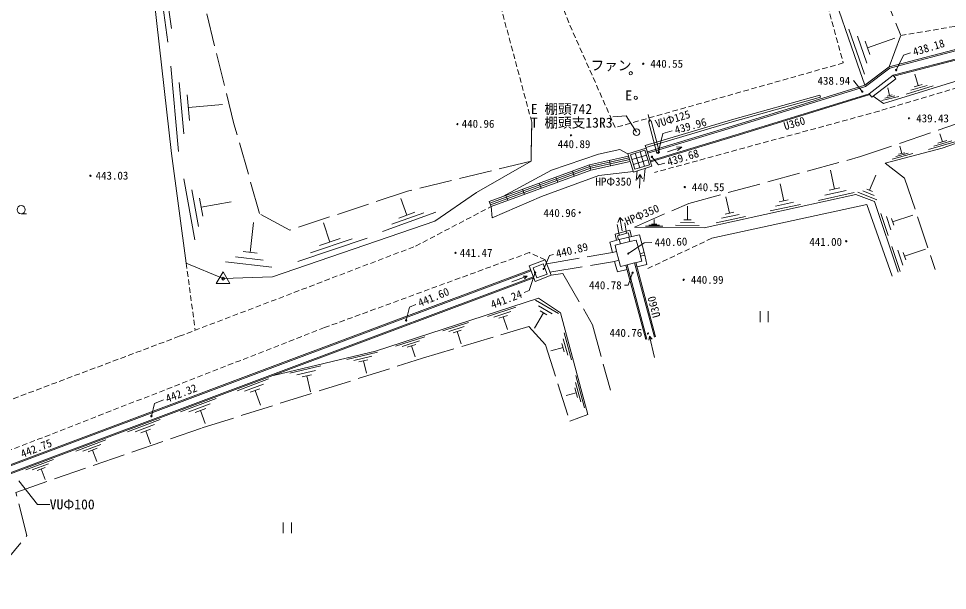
# Model space of a CAD drawing. Units: millimetres, scale not verified. Extents: x 5000 to 205306, y 4475 to 143512.
# Drawn here: x 133599 to 176144, y 36250 to 62466 of the extents above; entities that cross this region are included whole.
import ezdxf
from ezdxf.enums import TextEntityAlignment as Align

# ---------------------------------------------------------------- set-up
doc = ezdxf.new("R2010")
doc.units = ezdxf.units.MM
doc.header["$LTSCALE"] = 250
doc.header["$PDMODE"] = 32
doc.header["$PDSIZE"] = 125
doc.linetypes.add('DASHED', pattern=[7.5, 6, -1.5])
doc.linetypes.add('USER2', pattern=[1.5, 1, -0.5])
for name, color, linetype, lineweight in [('基準点プロット', 7, 'Continuous', 13), ('汎用Layer', 7, 'Continuous', 13), ('独標', 7, 'Continuous', 13), ('現況', 7, 'Continuous', 13)]:
    doc.layers.add(name, color=color, linetype=linetype, lineweight=lineweight)
doc.styles.add('ＭＳ ゴシック', font='')
doc.styles.get('ＭＳ ゴシック').set_extended_font_data('MS Gothic')

msp = doc.modelspace()

# ---------------------------------------------------------------- hatches: boundary and pattern name
at = {"layer": '独標'}
h = msp.add_hatch(color=256, dxfattribs=at)
edge = h.paths.add_edge_path()
edge.add_ellipse((162212.3, 60397.1), major_axis=(23, 19.3), ratio=1, start_angle=140, end_angle=-40)
h = msp.add_hatch(color=256, dxfattribs=at)
edge = h.paths.add_edge_path()
edge.add_ellipse((173795.5, 60097.6), major_axis=(23, 19.3), ratio=1, start_angle=140, end_angle=-40)
h = msp.add_hatch(color=256, dxfattribs=at)
edge = h.paths.add_edge_path()
edge.add_ellipse((172241.1, 59118.4), major_axis=(23, 19.3), ratio=1, start_angle=140, end_angle=-40)
for points in [[(174358.9, 57891.9, 0.41422), (174388.9, 57861.9, 0.41422)], [(153672.7, 57627.5, 0.41422), (153702.7, 57597.5, 0.41422)], [(158873.1, 57110.7, 0.41422), (158903.1, 57080.7, 0.41422)], [(159278.8, 53576.1, 0.41422), (159308.8, 53546.1, 0.41422)], [(161501.6, 51692.2, 0.41422), (161531.6, 51662.2, 0.41422)], [(157622.2, 50992.1, 0.41422), (157652.2, 50962.1, 0.41422)], [(164036.4, 50491.5, 0.41422), (164066.4, 50461.5, 0.41422)], [(162399.1, 48029.9, 0.41422), (162429.1, 47999.9, 0.41422)]]:
    msp.add_hatch(color=256, dxfattribs=at).paths.add_polyline_path(points)
h = msp.add_hatch(color=256, dxfattribs=at)
edge = h.paths.add_edge_path()
edge.add_ellipse((162894.7, 56311), major_axis=(23, 19.3), ratio=1, start_angle=140, end_angle=-40)
h = msp.add_hatch(color=256, dxfattribs=at)
edge = h.paths.add_edge_path()
edge.add_ellipse((162609.7, 56134.5), major_axis=(23, 19.3), ratio=1, start_angle=140, end_angle=-40)
h = msp.add_hatch(color=256, dxfattribs=at)
edge = h.paths.add_edge_path()
edge.add_ellipse((136887.1, 55262.2), major_axis=(23, 19.3), ratio=1, start_angle=140.00079, end_angle=-40.00079)
h = msp.add_hatch(color=256, dxfattribs=at)
edge = h.paths.add_edge_path()
edge.add_ellipse((164110, 54737.6), major_axis=(23, 19.3), ratio=1, start_angle=140, end_angle=-40)
h = msp.add_hatch(color=256, dxfattribs=at)
edge = h.paths.add_edge_path()
edge.add_ellipse((171511.2, 52254.8), major_axis=(23, 19.3), ratio=1, start_angle=140, end_angle=-40)
h = msp.add_hatch(color=256, dxfattribs=at)
edge = h.paths.add_edge_path()
edge.add_ellipse((153612.2, 51727.4), major_axis=(23, 19.3), ratio=1, start_angle=140, end_angle=-40)
h = msp.add_hatch(color=256, dxfattribs=at)
edge = h.paths.add_edge_path()
edge.add_ellipse((157258.2, 50820.9), major_axis=(23, 19.3), ratio=1, start_angle=140, end_angle=-40)
h = msp.add_hatch(color=256, dxfattribs=at)
edge = h.paths.add_edge_path()
edge.add_ellipse((161724.1, 50812.4), major_axis=(23, 19.3), ratio=1, start_angle=140, end_angle=-40)
h = msp.add_hatch(color=256, dxfattribs=at)
edge = h.paths.add_edge_path()
edge.add_ellipse((151348.5, 48631.3), major_axis=(23, 19.3), ratio=1, start_angle=140.00079, end_angle=-40.00079)
h = msp.add_hatch(color=256, dxfattribs=at)
edge = h.paths.add_edge_path()
edge.add_ellipse((139680.6, 44237.2), major_axis=(23, 19.3), ratio=1, start_angle=140, end_angle=-40)

# ---------------------------------------------------------------- linework, layer by layer
at = {"layer": '基準点プロット'}
msp.add_lwpolyline([(142653.9, 50315), (143278.9, 50315), (142966.4, 50856.2)], close=True, dxfattribs=at)
msp.add_point((142966.4, 50543.7), dxfattribs=at)
at = {"layer": '汎用Layer'}
for p, q in [((133966.5, 53515.5), (133716.5, 53515.5)), ((167562.6, 48545.8), (167562.6, 49045.8)), ((167937.6, 48545.8), (167937.6, 49045.8)), ((145724.2, 38869.8), (145724.2, 39369.8)), ((146099.2, 38869.8), (146099.2, 39369.8))]:
    msp.add_line(p, q, dxfattribs=at)
for points in [[(161900.1, 57259.7), (161435.3, 58004.1), (160810.6, 57954.2)], [(133603.4, 41274.9), (134468.1, 40195.9), (135025.5, 40195.9)]]:
    msp.add_lwpolyline(points, dxfattribs=at)
msp.add_circle((133716.5, 53703), 187.5, dxfattribs=at)
at = {"layer": '独標'}
msp.add_line((162306.3, 56653.3), (162336.5, 56558), dxfattribs=at)
for points in [[(173795.5, 60097.6), (174139.5, 60794.2), (174450.5, 60888.6)], [(172241.1, 59118.4), (171859.6, 59616.3), (171820.8, 59616.3)], [(162894.7, 56311), (163108.8, 57199.8), (163533.7, 57316.4)], [(162609.7, 56134.5), (162908.8, 55756.5), (163193.9, 55842.9)], [(161531.6, 51692.2), (162251.8, 52187.1), (162607.2, 52198.2)], [(157652.2, 50992.1), (157921.1, 51604.1), (158096, 51645.8)], [(157258.2, 50820.9), (156990.9, 49999.2), (156757.7, 49910.3)], [(161724.1, 50812.4), (161517.7, 50241.8), (161351.1, 50241.8)], [(151348.5, 48631.3), (151499.6, 49235.4), (151799.5, 49360.3)], [(139680.6, 44237.2), (139828.4, 44826.1), (140233.8, 44981.6)]]:
    msp.add_lwpolyline(points, dxfattribs=at)
for points in [[(174358.9, 57891.9, 0.41422), (174388.9, 57861.9, 0.41422)], [(153672.7, 57627.5, 0.41422), (153702.7, 57597.5, 0.41422)], [(158873.1, 57110.7, 0.41422), (158903.1, 57080.7, 0.41422)], [(159278.8, 53576.1, 0.41422), (159308.8, 53546.1, 0.41422)], [(161501.6, 51692.2, 0.41422), (161531.6, 51662.2, 0.41422)], [(157622.2, 50992.1, 0.41422), (157652.2, 50962.1, 0.41422)], [(164036.4, 50491.5, 0.41422), (164066.4, 50461.5, 0.41422)], [(162399.1, 48029.9, 0.41422), (162429.1, 47999.9, 0.41422)]]:
    msp.add_lwpolyline(points, format="xyb", close=True, dxfattribs=at)
for centre, start, end in [((162212.3, 60397.1), 359.99898, 180.00102), ((162212.3, 60397.1), 180, 360), ((173795.5, 60097.6), 359.99908, 180.00092), ((173795.5, 60097.6), 180, 0), ((172241.1, 59118.4), 359.99898, 180.00102), ((172241.1, 59118.4), 180, 360), ((174388.9, 57891.9), 0, 180), ((153702.7, 57627.5), 0, 180), ((158903.1, 57110.7), 0, 180), ((162609.7, 56134.5), 359.99898, 180.00102), ((162894.7, 56311), 360, 180), ((162894.7, 56311), 180, 360), ((162609.7, 56134.5), 180, 360), ((136887.1, 55262.2), 0, 180), ((136887.1, 55262.2), 180.00079, 359.99921), ((164110, 54737.6), 359.99898, 180.00102), ((164110, 54737.6), 180, 360), ((159308.8, 53576.1), 0, 180), ((171511.2, 52254.8), 359.99898, 180.00102), ((171511.2, 52254.8), 180, 360), ((153612.2, 51727.4), 360, 180), ((153612.2, 51727.4), 180, 360), ((161531.6, 51692.2), 0, 180), ((157258.2, 50820.9), 359.99898, 180.00102), ((157258.2, 50820.9), 180, 360), ((157652.2, 50992.1), 0, 180), ((161724.1, 50812.4), 359.99908, 180.00092), ((161724.1, 50812.4), 180, 0), ((164066.4, 50491.5), 0, 180), ((151348.5, 48631.3), 0, 180), ((151348.5, 48631.3), 180.00079, 359.99921), ((162429.1, 48029.9), 0, 180), ((139680.6, 44237.2), 359.99898, 180.00102), ((139680.6, 44237.2), 180, 360)]:
    msp.add_arc(centre, 30, start, end, dxfattribs=at)
at = {"layer": '現況'}
for p, q in [((140033.6, 64394.3), (140442.9, 61376.5)), ((140351.5, 63822.8), (140597.1, 62012.1)), ((172341.3, 59923.8), (171625.5, 61984.8)), ((179962, 61955.3), (173473, 60253.2)), ((179978.5, 61892.5), (173502.1, 60193.7)), ((172446.9, 60422.4), (172017.4, 61659)), ((172588.3, 60818), (172373.6, 61436.3)), ((172481, 61127.1), (173734.7, 61562.6)), ((180069.8, 61544.3), (173663.5, 59863.8)), ((180082.5, 61495.9), (173696.4, 59820.8)), ((140578.5, 60287.3), (140928.4, 56370.5)), ((172022.1, 60376.4), (172365.6, 59405.7)), ((173473, 60253.2), (172365.6, 59405.7)), ((173502.1, 60193.7), (172395.8, 59347)), ((173663.5, 59863.8), (172563.4, 59021.8)), ((173785, 59705), (172684.9, 58863)), ((173663.5, 59863.8), (173785, 59705)), ((174807, 59393.8), (174646.4, 59915.6)), ((140960.3, 59531.8), (141170.3, 57181.7)), ((173493.9, 58937.9), (173407.4, 59290.3)), ((175487.5, 59377.1), (174253.8, 58997.2)), ((175209, 59404.4), (174468.7, 59176.5)), ((174992.1, 59450.8), (174622, 59336.8)), ((141324.6, 58972.2), (141429.6, 57797.1)), ((170326.9, 58863.4), (170300, 58959.7)), ((172563.4, 59021.8), (172684.9, 58863)), ((173913.7, 58892.3), (173143.1, 58703)), ((173742.3, 58924.6), (173280, 58811)), ((173609.5, 58966.3), (173378.4, 58909.5)), ((141377.1, 58384.6), (142936.4, 58523.9)), ((162432.1, 58064.8), (162517.5, 57741.2)), ((175914.5, 56808.4), (175802.4, 57187.8)), ((162306.3, 56653.3), (162336.5, 56558)), ((174048.1, 56281.2), (173961.3, 56615.3)), ((175271.2, 56458), (176645, 56863.9)), ((175524.2, 56612.9), (176348.5, 56856.4)), ((175708.5, 56747.5), (176120.6, 56869.3)), ((161541.4, 56159.9), (159742.7, 55760.1)), ((161145.3, 56463.9), (161507.8, 56265.5)), ((162345, 56531.3), (161507.8, 56265.5)), ((161507.8, 56265.5), (161772.4, 55432)), ((161694.3, 56000.9), (162357.8, 56208.4)), ((162053.9, 55627.3), (161846.2, 56291.5)), ((162275.1, 55696.5), (162067.4, 56360.6)), ((162609.6, 55697.8), (162345, 56531.3)), ((162831.8, 56294.6), (162957.6, 56327.5)), ((163315, 56349.1), (163976.9, 56563.7)), ((173606.7, 56025.9), (174557.9, 56272.9)), ((173779.8, 56141.2), (174350.5, 56289.4)), ((173905.4, 56244.2), (174190.7, 56318.3)), ((159742.7, 55760.1), (155156.1, 54082.7)), ((159742.7, 55760.1), (159817.1, 55520.6)), ((159767.5, 55680.3), (161566.7, 56080.1)), ((159792.3, 55600.4), (161592, 56000.4)), ((159817.1, 55520.6), (161617.3, 55920.6)), ((160663, 55964.6), (160717.2, 55720.6)), ((160663, 55964.6), (160717.2, 55720.6)), ((161763.5, 55779.5), (162427.1, 55987)), ((155184.8, 54004.3), (159767.5, 55680.3)), ((155213.5, 53925.8), (159792.3, 55600.4)), ((155242.2, 53847.4), (159817.1, 55520.6)), ((155242.2, 53847.4), (159817.1, 55520.6)), ((158968.5, 55477), (159054.6, 55241.7)), ((158968.5, 55477), (159054.6, 55241.7)), ((161772.4, 55432), (162609.6, 55697.8)), ((162035, 54698.5), (162077.5, 55316.1)), ((170975, 54650.6), (170785.9, 55510.6)), ((141165.1, 55118.5), (141670.9, 52323.2)), ((157443.6, 54919.3), (157529.6, 54684)), ((157443.6, 54919.3), (157529.6, 54684)), ((158206, 55198.1), (158292.1, 54962.8)), ((158206, 55198.1), (158292.1, 54962.8)), ((168647.8, 54107.2), (168475.3, 54891.6)), ((172581.5, 54595.8), (172863.7, 55287.6)), ((141540.8, 54609.1), (141844.2, 52931.9)), ((156681.1, 54640.4), (156767.1, 54405.1)), ((156681.1, 54640.4), (156767.1, 54405.1)), ((170231.4, 54130.5), (171868.1, 54490.4)), ((170521.4, 54372.6), (171503.4, 54588.5)), ((170729.5, 54596.6), (171220.5, 54704.6)), ((172037.3, 54509.5), (172910, 54153.4)), ((172265.7, 54570.4), (172789.3, 54356.8)), ((172450.6, 54649.2), (172712.4, 54542.4)), ((141891.2, 54239.5), (142042.9, 53400.9)), ((141967, 53820.2), (143339.5, 54068.5)), ((151377.3, 53452.3), (151102.2, 54213.9)), ((155156.1, 54082.7), (155242.2, 53847.4)), ((155918.6, 54361.6), (156004.7, 54126.3)), ((155918.6, 54361.6), (156004.7, 54126.3)), ((166163.5, 53547.4), (165999.2, 54294.4)), ((168266.7, 53861), (169096.9, 54043.5)), ((168440.2, 54061.5), (168855.3, 54152.8)), ((155242.2, 53847.4), (155292.8, 53337.5)), ((164236.8, 53237.7), (164242.3, 53868.8)), ((168024, 53645.2), (169407.7, 53949.4)), ((150265.6, 52706.3), (152709.2, 53589.1)), ((150699.3, 53035.2), (152165.4, 53564.9)), ((151010.8, 53319.9), (151743.9, 53584.8)), ((161248.3, 52742.8), (161145.2, 53353.2)), ((162712.2, 53036), (162714.1, 53254.3)), ((164074.3, 53239.1), (164399.2, 53236.3)), ((165558.6, 53103.1), (166898.8, 53397.8)), ((165794, 53310.5), (166598.2, 53487.3)), ((165962.4, 53503.2), (166364.5, 53591.6)), ((173097.1, 53527.7), (173430.9, 52523.6)), ((173348.2, 53388.2), (173548.5, 52785.7)), ((173582.7, 53298.9), (173682.8, 52997.7)), ((173632.7, 53148.3), (174559.7, 53456.4)), ((144203.6, 51743.8), (144361.6, 53120)), ((147860.4, 52221.4), (147562.1, 53106.5)), ((162311, 52952.2), (163111.9, 52945.2)), ((162471.6, 52994.4), (162952.1, 52990.2)), ((162592.1, 53037), (162832.4, 53034.9)), ((163693.1, 52990.1), (164776, 52980.7)), ((163910.8, 53114.4), (164560.5, 53108.7)), ((146393.9, 51332.8), (149565.6, 52402)), ((146968.6, 51723.6), (148871.6, 52365.2)), ((147384.7, 52061), (148336.2, 52381.8)), ((161113, 52333.5), (161551.3, 52440.5)), ((161165.1, 52140.4), (161113, 52333.5)), ((161596.4, 52245.7), (161551.3, 52440.5)), ((161165.1, 52140.4), (161596.4, 52245.7)), ((173598.8, 52018.5), (173979.3, 50874)), ((143537.7, 51541.3), (144806.3, 51395.7)), ((143886.4, 51780.2), (144520.7, 51707.4)), ((160795.7, 51736.1), (160990.4, 51781.9)), ((161091.5, 51382.9), (160990.4, 51781.9)), ((162064.8, 51685.9), (162257.8, 51738.4)), ((162088, 51579), (162064.8, 51685.9)), ((162088, 51579), (162283.3, 51622.5)), ((162283.3, 51622.5), (162257.8, 51738.4)), ((173868.4, 51854), (174096.7, 51167.2)), ((174118.9, 51746.6), (174233.1, 51403.2)), ((174176, 51574.9), (175144.6, 51896.9)), ((143083.3, 51314.6), (145197.5, 51071.9)), ((161091.5, 51382.9), (160898.9, 51329.1)), ((161420.5, 51161.9), (161468.8, 51174.7)), ((161420.5, 51161.9), (162326.2, 47754)), ((161468.8, 51174.7), (161816.7, 51267.2)), ((161468.8, 51174.7), (162374.5, 47766.8)), ((161816.7, 51267.2), (161899.1, 51288.3)), ((161816.7, 51267.2), (162722.4, 47859.3)), ((161865.1, 51279.6), (162770.8, 47872.1)), ((156191.4, 50392.8), (156896.5, 50664.4)), ((156705.5, 50661.8), (156896.5, 50664.4)), ((156896.5, 50664.4), (156773.3, 50541.8)), ((158328.7, 48952.8), (157282.6, 49555.8)), ((156376.4, 49235.3), (155070.9, 48811.2)), ((156152.8, 49035.1), (155369.5, 48780.6)), ((157643.8, 48973.5), (157237.3, 48268.2)), ((158038.5, 48933), (157410.9, 49294.8)), ((157800.7, 48883.1), (157486.9, 49063.9)), ((154203.4, 48529.4), (153029.9, 48148.2)), ((155994.4, 48856.1), (155602.8, 48728.8)), ((155798.6, 48792.5), (155987.8, 48210.1)), ((154004.5, 48342.9), (153300.4, 48114.2)), ((153864.3, 48175.5), (153512.3, 48061.1)), ((153688.3, 48118.3), (153868.8, 47562.5)), ((152204.6, 47880.1), (150860.3, 47443.4)), ((151968.1, 47693.3), (151161.5, 47431.3)), ((158749.4, 47037.4), (158547.5, 47785.2)), ((158928.2, 46818.2), (158591.7, 48064.6)), ((162733.2, 46932.6), (162503.6, 47912.7)), ((151798.7, 47528.3), (151395.4, 47397.3)), ((151597.1, 47462.8), (151761, 46958.3)), ((158536.9, 47381.2), (157974.2, 47229.3)), ((158587.4, 47194.2), (158486.5, 47568.2)), ((150037.7, 47169.9), (148641.8, 46836.7)), ((149785.5, 46990.1), (148948, 46790.1)), ((149603.2, 46826.9), (149184.4, 46726.9)), ((147448.8, 46551.9), (146017.3, 46210.1)), ((149393.8, 46776.9), (149529.8, 46207.3)), ((147197.4, 46337.5), (146338.4, 46132.4)), ((147017.5, 46140.2), (146588, 46037.7)), ((146802.8, 46088.9), (146977.2, 45358.3)), ((159521, 44622.8), (159122.3, 46099.5)), ((145047.7, 45944.1), (143612.1, 45405.9)), ((144809.7, 45705.4), (143948.3, 45382.5)), ((159201.2, 45091), (159081.5, 45534)), ((159351.1, 44893.8), (159111.9, 45779.8)), ((144643.4, 45493.7), (144212.8, 45332.3)), ((144428.1, 45413), (144676.5, 44750.5)), ((159141.4, 45312.5), (158680.8, 45188.1)), ((142655.9, 45047.4), (141022.9, 44435.3)), ((142373.5, 44807), (141393.7, 44439.7)), ((142172.8, 44597.3), (141682.9, 44413.6)), ((141927.8, 44505.4), (142151.1, 43910)), ((159680, 44321.7), (158852.5, 44005.3)), ((140078.4, 44081.2), (138590, 43523.2)), ((139825.6, 43849.9), (138932.6, 43515.1)), ((139647.2, 43646.5), (139200.7, 43479.1)), ((139424, 43562.8), (139648.3, 42964.3)), ((137597.3, 43151.1), (136224.1, 42636.2)), ((137361.4, 42945), (136537.4, 42636.1)), ((137194, 42764.6), (136782, 42610.2)), ((136988, 42687.4), (137182.9, 42167.5)), ((135192.6, 42249.6), (133932.1, 41777)), ((134976.6, 42058.9), (134220.3, 41775.4)), ((134823.5, 41891.9), (134445.4, 41750.1)), ((134634.5, 41821), (134816, 41336.6))]:
    msp.add_line(p, q, dxfattribs=at)
at = {"layer": '現況', "linetype": 'DASHED'}
for p, q in [((141768, 64497.8), (143464.3, 57646.1)), ((173473, 60253.2), (174010.5, 61692)), ((162957.6, 56327.5), (162556.3, 57863.5)), ((162831.8, 56294.6), (162430.5, 57830.6)), ((161889.3, 55050.1), (161938.6, 55484.8)), ((162236.3, 55003.5), (162304, 55600.8)), ((161107.5, 52545), (161018.6, 53032.9)), ((161451.8, 52607.7), (161361.5, 53103.3)), ((157791.7, 51229.1), (160795.7, 51736.1)), ((157937.8, 50847.3), (160898.9, 51329.1))]:
    msp.add_line(p, q, dxfattribs=at)
at = {"layer": '現況', "linetype": 'USER2'}
for p, q in [((165352.2, 52395.7), (162306.3, 50955.5)), ((141278, 51253.2), (141689.3, 48178.7))]:
    msp.add_line(p, q, dxfattribs=at)
msp.add_lwpolyline([(145735.6, 95070.1), (150955.1, 96083.9), (151880.9, 94869.3), (154475.8, 95822.9), (155380.9, 94645.9), (158327.6, 95622.4), (166384.9, 86208), (167052.5, 86428.8), (169492.2, 81240.9), (166105, 79828.7), (166748.1, 75205), (169270, 68111), (171372.6, 60431.1), (160925.8, 57470.3), (158801.2, 62280.3), (156178.1, 69183.5), (151460.8, 78626.8), (150319.2, 81306.5), (150830.6, 81729.2), (147989.3, 88463.2), (145878.1, 94013.6)], close=True, dxfattribs=at)
for points in [[(174010.5, 61692), (179504, 62615.9), (180776.4, 65029.1), (180323.1, 70339.8), (178039.9, 78457.7), (176321.7, 82734.1), (170216.9, 80486.9), (167597.1, 78770.8)], [(157105, 57716.6), (155417.1, 64011.4), (152995.2, 70431.2), (149609.3, 76169.1), (147586.4, 75875.8)], [(187015.3, 62435.6), (178773.1, 59954), (173008.9, 58222.8), (162728.3, 55411.9)], [(99786.9, 32191.6), (108846.4, 35469), (122096.6, 40503.6), (127039.4, 42663.6), (140959.1, 47899.8), (151779.5, 52031.9), (155242.2, 53847.4)], [(157721.3, 51413.2), (156986.4, 51735.3), (147615, 48297.9), (131497.8, 42007.6), (119042.3, 37083.7)]]:
    msp.add_lwpolyline(points, dxfattribs=at)
at = {"layer": '現況'}
for points in [[(166590.3, 79405.1), (166861.7, 75061.5), (169487.2, 67718.7), (172022.1, 60376.4)], [(138157.4, 73498.9), (138117.5, 72505.7), (139702.2, 64289.3), (140602.3, 56283.5)], [(172736.2, 58902.3), (173215.1, 58572.8), (178706.3, 60263.4), (180170.5, 60694.6), (180082.5, 61495.9)], [(172365.6, 59405.7), (166279.2, 57533.1), (162402.5, 56350.2)], [(172395.8, 59347), (166298.3, 57470.9), (162422.2, 56288.2)], [(162306.3, 56653.3), (166254.9, 57827.6), (170300, 58959.7)], [(162336.5, 56558), (166282.7, 57731.5), (170326.9, 58863.4)], [(172563.4, 59021.8), (166403.7, 57126.7), (162531.1, 55945.1)], [(172595.8, 58979.5), (166418.4, 57078.9), (162546.2, 55897.4)], [(162464.4, 57811.3), (162517.5, 57741.2), (162539.1, 57828.1)], [(173299.4, 55842.8), (175909, 56520.3), (176517.7, 56733.9)], [(140602.3, 56283.5), (141278, 51253.2), (142966.4, 50543.7), (145224.4, 50626.2), (152664.7, 53183.9), (154570.8, 54486.6), (157075.2, 55931.9)], [(155778.8, 54310.5), (158010.3, 55517), (160162.9, 56243.9), (161145.3, 56463.9)], [(163779.1, 56420.6), (163976.9, 56563.7), (163741.8, 56581.2)], [(161766.3, 55451.3), (160173.4, 55278.8), (157550.1, 54306.5), (155292.8, 53337.5)], [(161931.5, 55111), (162077.5, 55316.1), (162183.2, 55120.6)], [(161803.8, 52906.6), (165003.4, 52878.7), (171951.1, 54406.2), (172806.2, 54085.6), (173885.4, 50839.5)], [(173607.6, 50660.3), (172454.4, 53948.7), (165352.2, 52395.7)], [(161051.2, 53119.6), (161145.2, 53353.2), (161293.7, 53187.8)], [(160984.3, 52298.7), (160917.6, 52585.7), (161591.5, 52760.6), (161675.2, 52469.3)], [(161113, 52333.5), (160682.5, 52217.2), (160795.7, 51736.1)], [(161080.9, 52324.8), (161037, 52513.4), (161522.3, 52639.4), (161577.6, 52446.6)], [(162257.8, 51738.4), (162036.4, 52553), (161551.3, 52440.5)], [(161165.1, 52140.4), (160921.5, 52074.6), (160990.4, 51781.9)], [(162064.8, 51685.9), (161893.9, 52314.7), (161596.4, 52245.7)], [(161899.1, 51288.3), (162141.3, 51339.8), (162088, 51579)], [(161916.2, 51087.5), (162380.5, 51186.1), (162283.3, 51622.5)], [(160898.9, 51329.1), (161031.1, 50855.6), (161474, 50960.6)], [(161091.5, 51382.9), (161172, 51094.6), (161422.6, 51154)], [(100975.7, 30033.7), (117861.9, 36305.6), (130998.8, 41184.6), (145954.6, 46791.4), (157052.2, 50948.4)], [(100993.1, 29986.9), (117879.3, 36258.7), (131016.3, 41137.8), (145972.2, 46744.6), (157070.1, 50901.7)], [(101113.2, 29658.1), (117983.8, 35977.5), (131121.2, 40856.7), (146077.4, 46463.6), (157177.2, 50621.5)], [(101130.3, 29611.1), (118001.2, 35930.6), (131138.7, 40809.9), (146095, 46416.8), (157195.1, 50574.8)], [(159680, 44321.7), (158422.2, 48980.4), (157417.1, 49652.3), (149945.5, 47225.1), (145279.1, 46110.9)], [(162470.1, 47730), (162503.6, 47912.7), (162623.6, 47762.1)]]:
    msp.add_lwpolyline(points, dxfattribs=at)
at = {"layer": '現況', "linetype": 'DASHED'}
for points in [[(167597.1, 78770.8), (170304.3, 70951.2), (174010.5, 61692)], [(172168.4, 56136), (176566, 57636.5), (183735.1, 59671.9), (188243.2, 61051.8)], [(157075.2, 55931.9), (151408.9, 54547.8), (146018.2, 52770.9), (144640.9, 53524.3), (143464.3, 57646.1)], [(157105, 57716.6), (157075.2, 55931.9), (157105, 57716.6), (157075.2, 55931.9)], [(161803.8, 52906.6), (164295.6, 53994.8), (172168.4, 56136)], [(173299.4, 55842.8), (174184.2, 55154.6), (175584.1, 50957)], [(157993.6, 50701.3), (158528.5, 50775), (159892.5, 48429.6), (160704.5, 45432.2)], [(132741.3, 37293), (133980.2, 38761), (133470.1, 40747.1), (142006.7, 43700.9), (152102, 46891), (156972.7, 48350.6), (157733.3, 47506), (158852.5, 44005.3)]]:
    msp.add_lwpolyline(points, dxfattribs=at)
at = {"layer": '現況'}
for points in [[(161625, 56222.3), (162288.6, 56429.8), (162496.3, 55765.6), (161832.8, 55558.1)], [(156982.5, 51130.6), (157721.3, 51413.2), (157993.6, 50701.3), (157254.8, 50418.7)], [(157809.2, 50753.1), (157634.3, 51219.9), (157166.1, 51044.5), (157341, 50577.7)]]:
    msp.add_lwpolyline(points, close=True, dxfattribs=at)
for centre, radius in [((161639.6, 59962.4), 75), ((161866.4, 58836.8), 75), ((161900.1, 57259.7), 150)]:
    msp.add_circle(centre, radius, dxfattribs=at)

# ---------------------------------------------------------------- texts
at = {"layer": '汎用Layer', "style": 'ＭＳ ゴシック'}
for s, height, p in [('ファン', 458.2, (159799.4, 59955.2)), ('E', 458.2, (161385.6, 58573.6)), ('E 棚頭742', 458.2, (157060.6, 57954.2)), ('T 棚頭支13R3', 458.2, (157060.6, 57329.2)), ('HPΦ350', 366.6, (160024.7, 54698.9))]:
    msp.add_text(s, height=height, dxfattribs=at).set_placement(p, align=Align.BOTTOM_LEFT)
for s, rotation, p in [('VUΦ125', 16.821, (162857.9, 57347.4)), ('U360', 16.821, (168743.1, 57240.1)), ('HPΦ350', 23.54, (161518.1, 52879)), ('U360', 105.154, (163113.2, 48840.6))]:
    msp.add_text(s, height=366.6, rotation=rotation, dxfattribs=at).set_placement(p, align=Align.BOTTOM_LEFT)
msp.add_text('VUΦ100', height=458.2, dxfattribs=at).set_placement((135025.5, 40195.9), align=Align.MIDDLE_LEFT)
at = {"layer": '独標', "style": 'ＭＳ ゴシック'}
for s, rotation, p in [('438.18', 16.887, (174570.1, 60924.9)), ('439.96', 15.35, (163654.2, 57349.5)), ('439.68', 16.858, (163313.5, 55879.1)), ('440.60', 1.79, (162732.2, 52202.1)), ('440.89', 13.392, (158217.7, 51674.7)), ('441.60', 22.62, (151914.8, 49408.4)), ('441.24', 20.854, (155239.1, 49331.9)), ('442.32', 20.985, (140350.5, 45026.3))]:
    msp.add_text(s, height=366.6, rotation=rotation, dxfattribs=at).set_placement(p, align=Align.MIDDLE_LEFT)
for s, p in [('440.55', (163287.3, 60397.1)), ('439.43', (175463.9, 57891.9)), ('440.96', (154645.5, 57644.9)), ('440.89', (159041.7, 56711.1)), ('443.03', (137876.9, 55267)), ('440.55', (165185, 54737.6)), ('440.96', (158388.8, 53554.9)), ('441.00', (170567.6, 52229.8)), ('441.47', (154556.3, 51725)), ('440.99', (165141.4, 50491.5)), ('440.76', (161416.1, 48059.5))]:
    msp.add_text(s, height=366.6, dxfattribs=at).set_placement(p, align=Align.MIDDLE_CENTER)
for s, p in [('438.94', (170195.8, 59616.3)), ('440.78', (159726.1, 50241.8))]:
    msp.add_text(s, height=366.6, dxfattribs=at).set_placement(p, align=Align.MIDDLE_LEFT)
at = {"layer": '現況', "style": 'ＭＳ ゴシック'}
msp.add_text('442.75', height=366.6, rotation=21.571, dxfattribs=at).set_placement((133710.4, 42491.1), align=Align.MIDDLE_LEFT)

doc.saveas('drawing.dxf')
